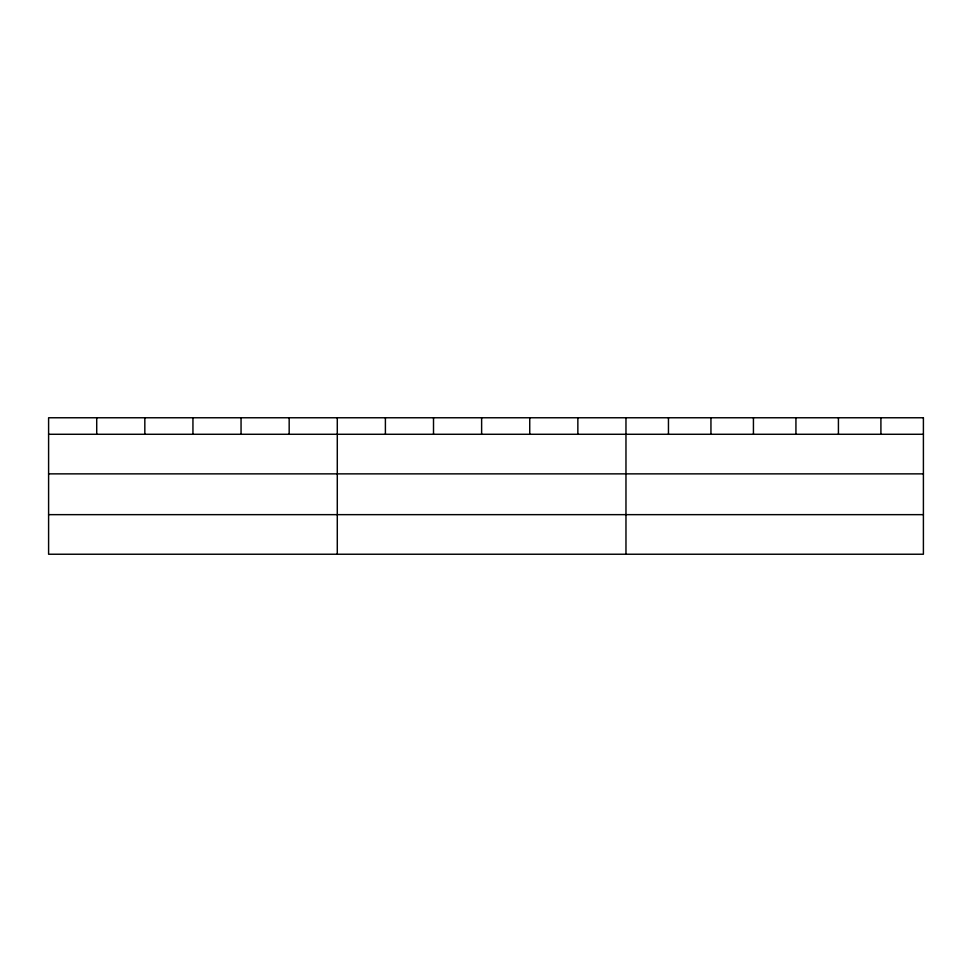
<?xml version="1.0" encoding="UTF-8"?>
<svg xmlns="http://www.w3.org/2000/svg" width="972" height="972" viewBox="0 0 972 972"><rect width="100%" height="100%" fill="white"/><g stroke="black" fill="none" stroke-linecap="round" stroke-linejoin="round"><path stroke-width="1.46" d="M48.6 434.277L923.4 434.277M48.6 473.862L923.4 473.862M48.6 514.65L923.4 514.65M880.911 417.766L880.911 434.277M838.423 417.766L838.423 434.277M795.934 417.766L795.934 434.277M753.434 417.766L753.434 434.277M710.945 417.766L710.945 434.277M668.457 417.766L668.457 434.277M625.968 417.766L625.968 554.234M577.854 417.766L577.854 434.277M529.74 417.766L529.74 434.277M481.626 417.766L481.626 434.277M433.512 417.766L433.512 434.277M385.398 417.766L385.398 434.277M337.284 417.766L337.284 554.234M289.17 417.766L289.17 434.277M241.056 417.766L241.056 434.277M192.942 417.766L192.942 434.277M144.828 417.766L144.828 434.277M96.714 417.766L96.714 434.277M923.4 417.766L48.6 417.766L48.6 554.234L923.4 554.234L923.4 417.766"/></g></svg>
